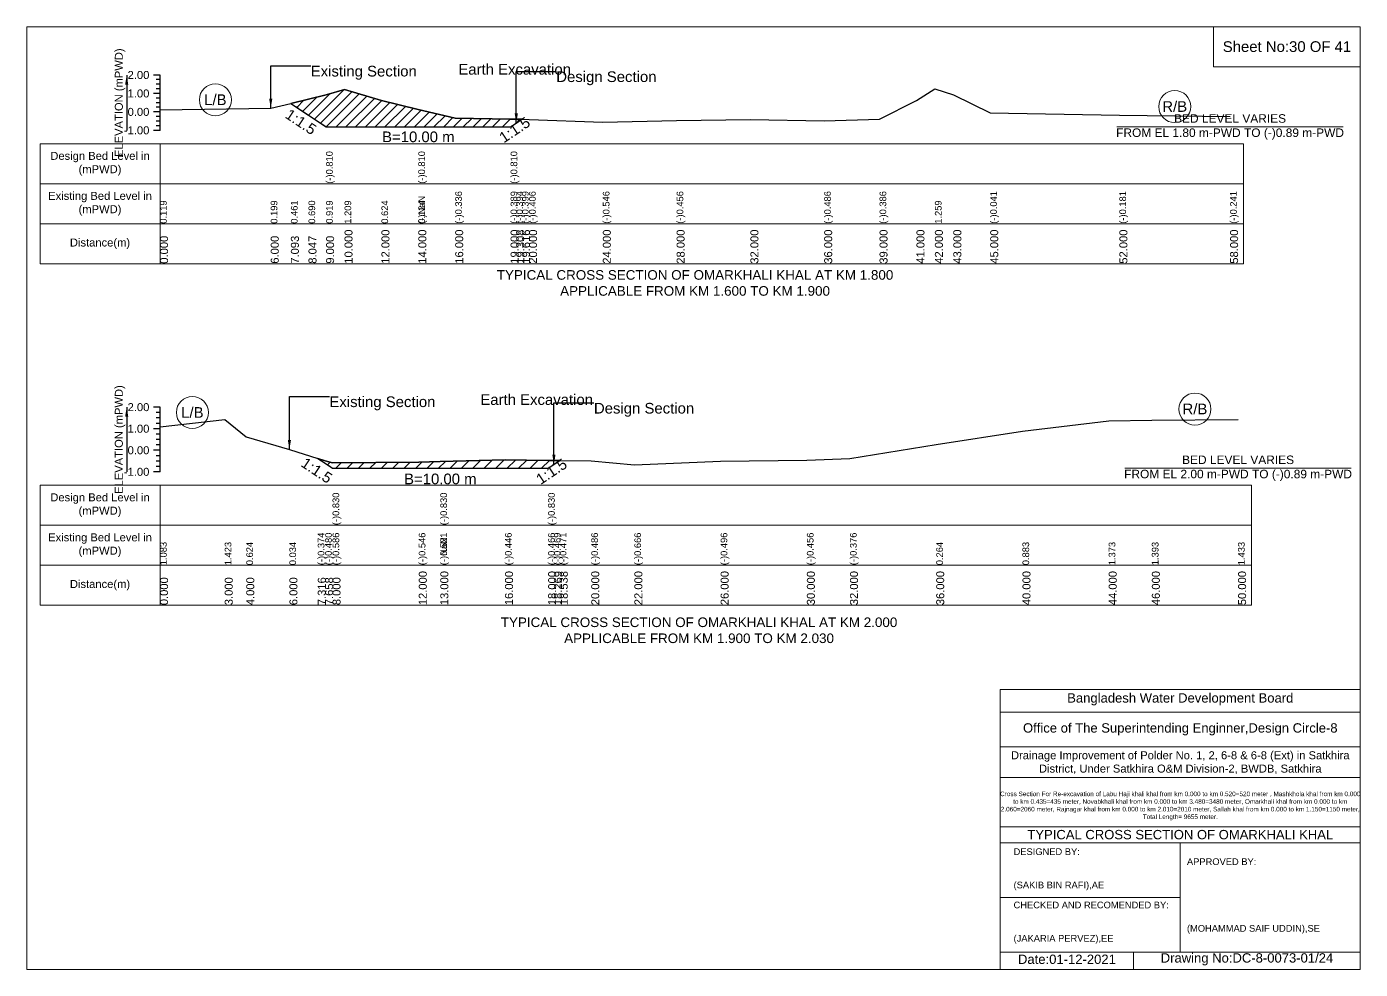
# Model space of a CAD drawing. Header units: inches. Extents: x 93000 to 486000, y -4242 to 0.
# Drawn here: x 390000 to 396000, y -4242 to 0 of the extents above; entities that cross this region are included whole.
import ezdxf

# ---------------------------------------------------------------- set-up
doc = ezdxf.new("R2010")
doc.units = ezdxf.units.IN
doc.header["$LTSCALE"] = 7
doc.header["$MEASUREMENT"] = 0
doc.linetypes.add('DASHED', pattern=[0.75, 0.5, -0.25])
for name, color, linetype, lineweight in [('Cross section Data Border', 7, 'Continuous', 9), ('Cross Section Labels', 7, 'Continuous', 9), ('Design_Bed_Level for Xsection', 7, 'DASHED', 25), ('Existing_Bed_Level for Xsection', 7, 'Continuous', 25), ('Long Section Labels', 7, 'Continuous', 9)]:
    doc.layers.add(name, color=color, linetype=linetype, lineweight=lineweight)
doc.styles.get("Standard").update_dxf_attribs({"font": 'arial.ttf'})
doc.dimstyles.get("Standard").update_dxf_attribs({"dimtxt": 0.18, "dimasz": 0.18, "dimexe": 0.18, "dimexo": 0.0625, "dimgap": 0.09, "dimtad": 0, "dimtih": 1, "dimtoh": 1, "dimdec": 4, "dimzin": 0, "dimdsep": 46, "dimtxsty": 'Standard', "dimcen": 0.09, "dimadec": 0, "dimazin": 0, "dimtfac": 1, "dimtdec": 4, "dimtofl": 0, "dimtmove": 0, "dimatfit": 3, "dimfxl": 1, "dimtolj": 1, "dimtzin": 0, "dimarcsym": 0})

msp = doc.modelspace()

# ---------------------------------------------------------------- hatches: boundary and pattern name
at = {"layer": 'Existing_Bed_Level for Xsection'}
h = msp.add_hatch(dxfattribs=at)
h.set_pattern_fill('ANSI31', color=256, scale=249, style=0)
h.paths.add_polyline_path([(391188.7, -345.4), (391267.9, -398.2), (391347, -450.9), (391430, -450.9), (391596, -450.9), (391762, -450.9), (391928, -450.9), (392177, -450.9), (392202.6, -433.9), (392228.1, -416.8), (392202.6, -416.4), (392177, -415.9), (391928, -411.6), (391762, -373.4), (391596, -331.9), (391430, -283.3), (391347, -307.4), (391267.9, -326.4)])
h = msp.add_hatch(dxfattribs=at)
h.set_pattern_fill('ANSI31', color=256, scale=291, style=0)
h.paths.add_polyline_path([(391309.6, -1942.7), (391342.8, -1964.8), (391376, -1986.9), (391764, -1986.9), (391861, -1986.9), (392152, -1986.9), (392346, -1986.9), (392372.1, -1969.5), (392398.2, -1952.1), (392372.1, -1951.9), (392346, -1951.6), (392152, -1949.7), (391861, -1956.9), (391764, -1959.4), (391376, -1963.2), (391342.8, -1953)])

# ---------------------------------------------------------------- linework, layer by layer
at = {"layer": 'Cross section Data Border'}
for points in [[(390000, 0), (396000, 0), (396000, -4242), (390000, -4242)], [(395340, 0), (396000, 0), (396000, -180), (395340, -180)], [(390060, -526.7), (395474, -526.7), (395474, -1066.7), (390060, -1066.7)], [(390060, -2063.4), (395510, -2063.4), (395510, -2603.4), (390060, -2603.4)]]:
    msp.add_lwpolyline(points, close=True, dxfattribs=at)
for points in [[(390600, -526.7), (390600, -1066.7)], [(390060, -706.7), (395474, -706.7)], [(390060, -886.7), (395474, -886.7)], [(390600, -2063.4), (390600, -2603.4)], [(390060, -2243.4), (395510, -2243.4)], [(390060, -2423.4), (395510, -2423.4)], [(394380, -4242), (394380, -2982), (396000, -2982)], [(394380, -3084), (396000, -3084)], [(394380, -3240), (396000, -3240)], [(394380, -3378), (396000, -3378)], [(394380, -3600), (396000, -3600)], [(394380, -3672), (396000, -3672)], [(395190, -3672), (395190, -4164)], [(394380, -3918), (395190, -3918)], [(394380, -4164), (396000, -4164)], [(394980, -4164), (394980, -4242)]]:
    msp.add_lwpolyline(points, dxfattribs=at)
at = {"layer": 'Cross Section Labels'}
for points in [[(394905, -450.9), (395923, -450.9)], [(394941, -1986.9), (395959, -1986.9)]]:
    msp.add_lwpolyline(points, dxfattribs=at)
for centre in [(390849, -329), (395165, -359.7), (390745.5, -1736.4), (395256, -1720.8)]:
    msp.add_circle(centre, 72, dxfattribs=at)
at = {"layer": 'Design_Bed_Level for Xsection'}
for points in [[(391188.7, -345.4), (391267.9, -398.2), (391347, -450.9), (391762, -450.9), (392177, -450.9), (392202.6, -433.9), (392228.1, -416.8)], [(391309.6, -1942.7), (391342.8, -1964.8), (391376, -1986.9), (391861, -1986.9), (392346, -1986.9), (392372.1, -1969.5), (392398.2, -1952.1)]]:
    msp.add_lwpolyline(points, dxfattribs=at)
at = {"layer": 'Existing_Bed_Level for Xsection'}
for points in [[(390600, -217.7), (390570, -217.7)], [(390600, -238.4), (390582, -238.4)], [(390600, -466.7), (390600, -383.7), (390600, -300.7), (390600, -217.7)], [(390600, -259.2), (390582, -259.2)], [(390600, -279.9), (390582, -279.9)], [(390600, -373.8), (391098, -367.2), (391188.7, -345.4), (391267.9, -326.4), (391347, -307.4), (391347, -307.4), (391430, -283.3), (391596, -331.9), (391762, -373.4), (391762, -373.4), (391928, -411.6), (392177, -415.9), (392177, -415.9), (392202.6, -416.4), (392228.1, -416.8), (392260, -417.4), (392592, -429), (392924, -421.5), (393256, -417.4), (393588, -424), (393837, -415.7), (394003, -331.9), (394086, -279.2), (394169, -307.4), (394335, -387.1), (394916, -398.7), (395414, -403.7)], [(390600, -300.7), (390570, -300.7)], [(390600, -321.4), (390582, -321.4)], [(390600, -342.2), (390582, -342.2)], [(390600, -383.7), (390570, -383.7)], [(390600, -362.9), (390582, -362.9)], [(390600, -404.4), (390582, -404.4)], [(390600, -466.7), (390570, -466.7)], [(390600, -425.2), (390582, -425.2)], [(390600, -445.9), (390582, -445.9)], [(390600, -1712.4), (390570, -1712.4)], [(390600, -1736.6), (390582, -1736.6)], [(390600, -2003.4), (390600, -1906.4), (390600, -1809.4), (390600, -1712.4)], [(390600, -1760.9), (390582, -1760.9)], [(390600, -1785.1), (390582, -1785.1)], [(390600, -1801.3), (390891, -1768.4), (390988, -1845.9), (391182, -1903.1), (391309.6, -1942.7), (391342.8, -1953), (391376, -1963.2), (391376, -1963.2), (391764, -1959.4), (391861, -1956.9), (391861, -1956.9), (392152, -1949.7), (392346, -1951.6), (392346, -1951.6), (392372.1, -1951.9), (392398.2, -1952.1), (392540, -1953.5), (392734, -1971), (393122, -1954.5), (393510, -1950.6), (393704, -1942.9), (394092, -1880.8), (394480, -1820.7), (394868, -1773.2), (395062, -1771.3), (395450, -1767.4)], [(390600, -1809.4), (390570, -1809.4)], [(390600, -1833.6), (390582, -1833.6)], [(390600, -1857.9), (390582, -1857.9)], [(390600, -1906.4), (390570, -1906.4)], [(390600, -1882.1), (390582, -1882.1)], [(390600, -1930.6), (390582, -1930.6)], [(390600, -1954.9), (390582, -1954.9)], [(390600, -1979.1), (390582, -1979.1)], [(390600, -2003.4), (390570, -2003.4)]]:
    msp.add_lwpolyline(points, dxfattribs=at)
for points in [[(391188.7, -345.4), (391267.9, -398.2), (391347, -450.9), (391347, -450.9), (391430, -450.9), (391596, -450.9), (391762, -450.9), (391762, -450.9), (391928, -450.9), (392177, -450.9), (392177, -450.9), (392202.6, -433.9), (392228.1, -416.8), (392228.1, -416.8), (392228.1, -416.8), (392202.6, -416.4), (392177, -415.9), (392177, -415.9), (391928, -411.6), (391762, -373.4), (391762, -373.4), (391596, -331.9), (391430, -283.3), (391347, -307.4), (391347, -307.4), (391267.9, -326.4)], [(391309.6, -1942.7), (391342.8, -1964.8), (391376, -1986.9), (391376, -1986.9), (391764, -1986.9), (391861, -1986.9), (391861, -1986.9), (392152, -1986.9), (392346, -1986.9), (392346, -1986.9), (392372.1, -1969.5), (392398.2, -1952.1), (392372.1, -1951.9), (392346, -1951.6), (392346, -1951.6), (392152, -1949.7), (391861, -1956.9), (391861, -1956.9), (391764, -1959.4), (391376, -1963.2), (391376, -1963.2), (391342.8, -1953)]]:
    msp.add_lwpolyline(points, close=True, dxfattribs=at)

# ---------------------------------------------------------------- texts
at = {"layer": 'Cross section Data Border', "attachment_point": 5}
for s, insert, char_height in [('Sheet No:30 OF 41', (395670, -90), 48), ('Bangladesh Water Development Board', (395190, -3027), 42), ('Office of The Superintending Enginner,Design Circle-8', (395190, -3162), 42)]:
    msp.add_mtext(s, dxfattribs=dict(at, insert=insert, char_height=char_height))
at = {"layer": 'Cross section Data Border'}
for s, insert, char_height, width, attachment_point in [('Design Bed Level in (mPWD)', (390330, -616.7), 36, 480, 5), ('Existing Bed Level in (mPWD)', (390330, -796.7), 36, 480, 5), ('Distance(m)', (390330, -976.7), 36, 480, 5), ('Design Bed Level in (mPWD)', (390330, -2153.4), 36, 480, 5), ('Existing Bed Level in (mPWD)', (390330, -2333.4), 36, 480, 5), ('Distance(m)', (390330, -2513.4), 36, 480, 5), ('Drainage Improvement of Polder No. 1, 2, 6-8 & 6-8 (Ext) in Satkhira District, Under Satkhira O&M Division-2, BWDB, Satkhira', (395190, -3312), 36, 1680, 5), ('Cross Section For Re-excavation of Labu Haji khali khal from km 0.000 to km 0.520=520 meter , Mashkhola khal from km 0.000 to km 0.435=435 meter, Novabkhali khal from km 0.000 to km 3.480=3480 meter, Omarkhali khal from km 0.000 to km 2.060=2060 meter, Rajnagar khal from km 0.000 to km 2.010=2010 meter, Sallah khal from km 0.000 to km 1.150=1150 meter, Total Length= 9655 meter. ', (395190, -3507), 20.5611, 1620, 5), ('TYPICAL CROSS SECTION OF OMARKHALI KHAL', (395190, -3636), 42, 1680, 5), ('DESIGNED BY:^J^J^J(SAKIB BIN RAFI),AE', (394440, -3792), 30, 840, 4), ('APPROVED BY:^J^J^J^J^J^J(MOHAMMAD SAIF UDDIN),SE', (395220, -3912), 30, 840, 4), ('CHECKED AND RECOMENDED BY:^J^J^J(JAKARIA PERVEZ),EE', (394440, -4032), 30, 840, 4), ('Date:01-12-2021', (394680, -4197), 42, 840, 5), ('Drawing No:DC-8-0073-01/24', (395490, -4197), 42, 1320, 5)]:
    msp.add_mtext(s, dxfattribs=dict(at, insert=insert, char_height=char_height, width=width, attachment_point=attachment_point))
at = {"layer": 'Cross Section Labels'}
for s, insert, char_height, attachment_point in [('Existing Section', (391278, -176.2), 48, 1), ('Earth Excavation', (391942, -167.9), 48, 1), ('Design Section', (392382.6, -201.1), 48, 1), ('L/B', (390849, -329), 48, 5), ('R/B', (395165, -359.7), 48, 5), ('BED LEVEL VARIES ^JFROM EL 1.80 m-PWD TO (-)0.89 m-PWD', (395414, -450.9), 38.4, 5), ('B=10.00 m', (391762, -471.7), 48, 2), ('TYPICAL CROSS SECTION OF OMARKHALI KHAL AT KM 1.800^JAPPLICABLE FROM KM 1.600 TO KM 1.900', (393007, -1153.5), 43.2, 5), ('Existing Section', (391362, -1663.9), 48, 1), ('Earth Excavation', (392041, -1654.2), 48, 1), ('L/B', (390745.5, -1736.4), 48, 5), ('Design Section', (392552.1, -1693), 48, 1), ('R/B', (395256, -1720.8), 48, 5), ('BED LEVEL VARIES ^JFROM EL 2.00 m-PWD TO (-)0.89 m-PWD', (395450, -1986.9), 38.4, 5), ('B=10.00 m', (391861, -2011.2), 48, 2), ('TYPICAL CROSS SECTION OF OMARKHALI KHAL AT KM 2.000^JAPPLICABLE FROM KM 1.900 TO KM 2.030', (393025, -2716.5), 43.2, 5)]:
    msp.add_mtext(s, dxfattribs=dict(at, insert=insert, char_height=char_height, attachment_point=attachment_point))
at = {"layer": 'Cross Section Labels', "char_height": 48, "attachment_point": 2}
for insert, rotation in [((391247.1, -408.5), 326.30993), ((392181.8, -444.2), 33.69007), ((391318.6, -1976.9), 326.30993), ((392347.8, -1981.6), 33.69007)]:
    msp.add_mtext('1:1.5', dxfattribs=dict(at, insert=insert, rotation=rotation))
at = {"layer": 'Existing_Bed_Level for Xsection', "char_height": 36, "attachment_point": 5, "rotation": 90}
for insert in [(390420, -342.2), (390420, -1857.9)]:
    msp.add_mtext('ELEVATION (mPWD)', dxfattribs=dict(at, insert=insert))
at = {"layer": 'Existing_Bed_Level for Xsection', "char_height": 36, "attachment_point": 6}
for s, insert in [('2.00', (390552, -217.7)), ('1.00', (390552, -300.7)), ('0.00', (390552, -383.7)), ('-1.00', (390552, -466.7)), ('2.00', (390552, -1712.4)), ('1.00', (390552, -1809.4)), ('0.00', (390552, -1906.4)), ('-1.00', (390552, -2003.4))]:
    msp.add_mtext(s, dxfattribs=dict(at, insert=insert))
at = {"layer": 'Long Section Labels', "attachment_point": 1, "rotation": 90}
for s, insert, char_height in [('(-)0.810', (391347, -706.7), 30), ('(-)0.810', (391762, -706.7), 30), ('(-)0.810', (392177, -706.7), 30), ('(-)NaN', (391762, -886.7), 30), ('(-)NaN', (391762, -886.7), 30), ('(-)0.336', (391928, -886.7), 30), ('(-)0.389', (392177, -886.7), 30), ('(-)0.389', (392177, -886.7), 30), ('(-)0.394', (392202.6, -886.7), 30), ('(-)0.399', (392228.1, -886.7), 30), ('(-)0.406', (392260, -886.7), 30), ('(-)0.406', (392260, -886.7), 30), ('(-)0.546', (392592, -886.7), 30), ('(-)0.456', (392924, -886.7), 30), ('(-)0.486', (393588, -886.7), 30), ('(-)0.386', (393837, -886.7), 30), ('(-)0.041', (394335, -886.7), 30), ('(-)0.181', (394916, -886.7), 30), ('(-)0.241', (395414, -886.7), 30), ('0.119', (390600, -886.7), 30), ('0.199', (391098, -886.7), 30), ('0.461', (391188.7, -886.7), 30), ('0.690', (391267.9, -886.7), 30), ('0.919', (391347, -886.7), 30), ('0.919', (391347, -886.7), 30), ('0.919', (391347, -886.7), 30), ('0.919', (391347, -886.7), 30), ('1.209', (391430, -886.7), 30), ('0.624', (391596, -886.7), 30), ('0.624', (391596, -886.7), 30), ('0.124', (391762, -886.7), 30), ('0.124', (391762, -886.7), 30), ('1.259', (394086, -886.7), 30), ('0.000', (390600, -1066.7), 36), ('6.000', (391098, -1066.7), 36), ('7.093', (391188.7, -1066.7), 36), ('8.047', (391267.9, -1066.7), 36), ('9.000', (391347, -1066.7), 36), ('9.000', (391347, -1066.7), 36), ('9.000', (391347, -1066.7), 36), ('10.000', (391430, -1066.7), 36), ('12.000', (391596, -1066.7), 36), ('14.000', (391762, -1066.7), 36), ('14.000', (391762, -1066.7), 36), ('14.000', (391762, -1066.7), 36), ('16.000', (391928, -1066.7), 36), ('19.000', (392177, -1066.7), 36), ('19.000', (392177, -1066.7), 36), ('19.000', (392177, -1066.7), 36), ('19.308', (392202.6, -1066.7), 36), ('19.616', (392228.1, -1066.7), 36), ('20.000', (392260, -1066.7), 36), ('24.000', (392592, -1066.7), 36), ('28.000', (392924, -1066.7), 36), ('32.000', (393256, -1066.7), 36), ('36.000', (393588, -1066.7), 36), ('39.000', (393837, -1066.7), 36), ('41.000', (394003, -1066.7), 36), ('42.000', (394086, -1066.7), 36), ('43.000', (394169, -1066.7), 36), ('45.000', (394335, -1066.7), 36), ('52.000', (394916, -1066.7), 36), ('58.000', (395414, -1066.7), 36), ('(-)0.830', (391376, -2243.4), 30), ('(-)0.830', (391861, -2243.4), 30), ('(-)0.830', (392346, -2243.4), 30), ('(-)0.374', (391309.6, -2423.4), 30), ('(-)0.480', (391342.8, -2423.4), 30), ('(-)0.586', (391376, -2423.4), 30), ('(-)0.586', (391376, -2423.4), 30), ('(-)0.586', (391376, -2423.4), 30), ('(-)0.546', (391764, -2423.4), 30), ('(-)0.521', (391861, -2423.4), 30), ('(-)0.521', (391861, -2423.4), 30), ('(-)0.446', (392152, -2423.4), 30), ('(-)0.466', (392346, -2423.4), 30), ('(-)0.466', (392346, -2423.4), 30), ('(-)0.466', (392346, -2423.4), 30), ('(-)0.469', (392372.1, -2423.4), 30), ('(-)0.471', (392398.2, -2423.4), 30), ('(-)0.486', (392540, -2423.4), 30), ('(-)0.666', (392734, -2423.4), 30), ('(-)0.496', (393122, -2423.4), 30), ('(-)0.456', (393510, -2423.4), 30), ('(-)0.376', (393704, -2423.4), 30), ('1.083', (390600, -2423.4), 30), ('1.423', (390891, -2423.4), 30), ('0.624', (390988, -2423.4), 30), ('0.034', (391182, -2423.4), 30), ('(-)NaN', (391861, -2423.4), 30), ('0.264', (394092, -2423.4), 30), ('0.883', (394480, -2423.4), 30), ('1.373', (394868, -2423.4), 30), ('1.393', (395062, -2423.4), 30), ('1.433', (395450, -2423.4), 30), ('12.000', (391764, -2603.4), 36), ('13.000', (391861, -2603.4), 36), ('13.000', (391861, -2603.4), 36), ('13.000', (391861, -2603.4), 36), ('16.000', (392152, -2603.4), 36), ('18.000', (392346, -2603.4), 36), ('18.000', (392346, -2603.4), 36), ('18.000', (392346, -2603.4), 36), ('18.269', (392372.1, -2603.4), 36), ('18.538', (392398.2, -2603.4), 36), ('20.000', (392540, -2603.4), 36), ('22.000', (392734, -2603.4), 36), ('26.000', (393122, -2603.4), 36), ('30.000', (393510, -2603.4), 36), ('32.000', (393704, -2603.4), 36), ('36.000', (394092, -2603.4), 36), ('40.000', (394480, -2603.4), 36), ('44.000', (394868, -2603.4), 36), ('46.000', (395062, -2603.4), 36), ('50.000', (395450, -2603.4), 36), ('0.000', (390600, -2603.4), 36), ('3.000', (390891, -2603.4), 36), ('4.000', (390988, -2603.4), 36), ('6.000', (391182, -2603.4), 36), ('7.316', (391309.6, -2603.4), 36), ('7.658', (391342.8, -2603.4), 36), ('8.000', (391376, -2603.4), 36), ('8.000', (391376, -2603.4), 36), ('8.000', (391376, -2603.4), 36)]:
    msp.add_mtext(s, dxfattribs=dict(at, insert=insert, char_height=char_height))

# ---------------------------------------------------------------- leaders
at = {"layer": 'Cross Section Labels', "annotation_type": 0, "has_hookline": 1, "hookline_direction": 0}
for points, text_width in [([(391098, -367.2), (391098, -176.2), (391277.9, -176.2)], 467.2), ([(392202.6, -433.9), (392202.6, -201.1), (392382.5, -201.1)], 441.2), ([(391182, -1903.1), (391182, -1663.9), (391361.9, -1663.9)], 467.2), ([(392372.1, -1969.5), (392372.1, -1693), (392552, -1693)], 441.2)]:
    msp.add_leader(points, dimstyle='Standard', override={"dimasz": 43.2}, dxfattribs=dict(at, text_width=text_width))
at = {"layer": 'Existing_Bed_Level for Xsection'}
for points in [[(390450, -217.7), (390450, -466.7)], [(390450, -1712.4), (390450, -2003.4)]]:
    msp.add_leader(points, dimstyle='Standard', override={"dimasz": 43.2}, dxfattribs=at)

doc.saveas('drawing.dxf')
